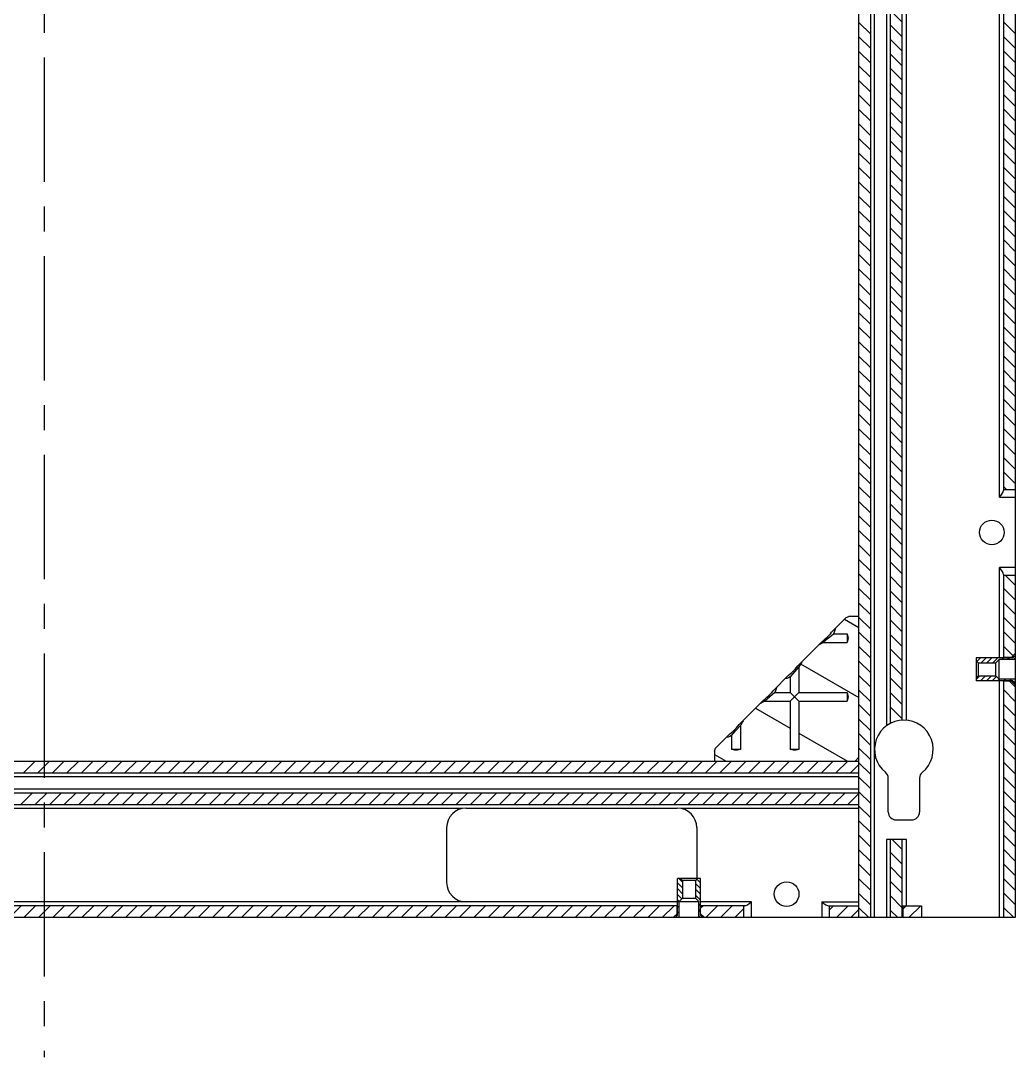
# Model space of a CAD drawing. Header units: millimetres. Extents: x -3132 to 28633, y 682 to 5849.
# Drawn here: x 17857.8 to 18112.3, y 1655.5 to 1920.6 of the extents above; entities that cross this region are included whole.
import ezdxf

# ---------------------------------------------------------------- set-up
doc = ezdxf.new("R2010")
doc.units = ezdxf.units.MM
doc.linetypes.add('CENTER', pattern=[50.8, 31.75, -6.35, 6.35, -6.35])
doc.layers.add('标准', color=3, linetype='Continuous')

msp = doc.modelspace()

# ---------------------------------------------------------------- linework, layer by layer
at = {"color": 7, "linetype": 'Continuous'}
for p, q in [((18072.304, 1691.194), (18072.304, 2688.194)), ((18075.304, 1691.194), (18075.304, 2688.194)), ((18076.304, 1691.194), (18076.304, 2688.194)), ((18112.304, 2688.194), (18112.304, 1691.194)), ((18079.404, 1740.268), (18079.404, 2648.094)), ((18080.404, 1740.879), (18080.404, 2648.094)), ((18083.404, 1741.684), (18083.404, 2648.094)), ((18084.404, 2648.094), (18084.404, 1741.67)), ((18108.304, 1798.694), (18108.304, 2186.744)), ((18109.304, 2186.744), (18109.304, 1800.426)), ((18109.304, 1800.694), (18112.304, 1800.694)), ((18108.304, 1798.694), (18112.304, 1798.694)), ((18108.304, 1757.644), (18108.304, 1780.694)), ((18112.304, 1780.694), (18108.304, 1780.694)), ((18109.304, 1778.962), (18109.304, 1757.644)), ((18112.304, 1778.694), (18109.304, 1778.694)), ((18069.011, 1767.901), (18069.718, 1768.194)), ((18072.304, 1768.194), (18069.718, 1768.194)), ((18069.011, 1767.901), (18065.317, 1764.208)), ((18064.471, 1762.655), (18064.188, 1762.937)), ((18064.471, 1762.654), (18065.758, 1763.768)), ((18065.758, 1763.768), (18069.304, 1763.768)), ((18069.304, 1763.768), (18069.304, 1761.541)), ((18062.917, 1761.808), (18056.69, 1755.581)), ((18064.471, 1762.654), (18063.183, 1761.541)), ((18063.183, 1761.541), (18069.304, 1761.541)), ((18102.304, 1757.644), (18102.304, 1751.744)), ((18111.704, 1757.644), (18102.304, 1757.644)), ((18111.304, 1757.694), (18109.304, 1757.694)), ((18112.304, 1758.694), (18111.304, 1757.694)), ((18111.304, 1757.644), (18111.304, 1757.694)), ((18112.304, 1758.244), (18111.704, 1757.644)), ((18056.957, 1755.315), (18054.73, 1752.74)), ((18056.957, 1755.315), (18056.957, 1748.768)), ((18102.304, 1756.844), (18102.804, 1756.344)), ((18102.804, 1756.344), (18102.804, 1753.044)), ((18102.804, 1756.344), (18107.304, 1756.344)), ((18108.154, 1757.194), (18107.304, 1756.344)), ((18107.304, 1753.044), (18107.304, 1756.344)), ((18108.154, 1752.194), (18108.154, 1757.194)), ((18112.304, 1757.194), (18108.154, 1757.194)), ((18054.29, 1753.18), (18050.318, 1749.208)), ((18054.73, 1752.74), (18054.73, 1748.768)), ((18055.844, 1754.027), (18055.561, 1754.31)), ((18102.304, 1752.544), (18102.804, 1753.044)), ((18102.804, 1753.044), (18107.304, 1753.044)), ((18108.154, 1752.194), (18107.304, 1753.044)), ((18112.304, 1752.194), (18108.154, 1752.194)), ((18111.704, 1751.744), (18102.304, 1751.744)), ((18108.304, 1691.194), (18108.304, 1751.744)), ((18109.304, 1751.744), (18109.304, 1691.194)), ((18111.304, 1751.694), (18109.304, 1751.694)), ((18111.304, 1751.694), (18111.304, 1751.744)), ((18112.304, 1750.694), (18111.304, 1751.694)), ((18112.304, 1751.144), (18111.704, 1751.744)), ((18049.471, 1747.654), (18048.183, 1746.541)), ((18049.471, 1747.654), (18049.188, 1747.937)), ((18050.758, 1748.768), (18049.471, 1747.654)), ((18050.758, 1748.768), (18054.73, 1748.768)), ((18056.957, 1748.768), (18054.73, 1746.541)), ((18054.73, 1748.768), (18056.957, 1746.541)), ((18056.957, 1748.768), (18069.304, 1748.768)), ((18069.304, 1748.768), (18069.304, 1746.541)), ((18047.917, 1746.808), (18041.69, 1740.581)), ((18048.183, 1746.541), (18054.73, 1746.541)), ((18054.73, 1746.541), (18054.73, 1734.194)), ((18056.957, 1746.541), (18056.957, 1734.194)), ((18056.957, 1746.541), (18069.304, 1746.541)), ((18039.73, 1737.74), (18040.844, 1739.027)), ((18040.844, 1739.027), (18040.561, 1739.31)), ((18041.957, 1740.315), (18040.844, 1739.027)), ((18041.957, 1740.315), (18041.957, 1734.194)), ((18039.29, 1738.181), (18035.597, 1734.487)), ((18039.73, 1737.74), (18039.73, 1734.194)), ((18035.304, 1733.78), (18035.597, 1734.487)), ((18035.304, 1733.78), (18035.304, 1731.194)), ((18041.957, 1734.194), (18039.73, 1734.194)), ((18056.957, 1734.194), (18054.73, 1734.194)), ((17655.404, 1731.194), (18072.204, 1731.194)), ((18072.304, 1732.194), (18071.304, 1731.194)), ((18072.204, 1731.194), (18072.204, 1691.194)), ((17655.404, 1728.194), (18072.204, 1728.194)), ((18072.204, 1727.194), (17655.404, 1727.194)), ((18079.804, 1718.194), (18079.804, 1726.829)), ((18087.804, 1726.829), (18087.804, 1718.194)), ((17655.404, 1724.094), (18072.204, 1724.094)), ((17655.404, 1723.094), (18072.204, 1723.094)), ((17655.404, 1720.094), (18072.204, 1720.094)), ((17970.809, 1719.094), (17756.799, 1719.094)), ((17971.804, 1719.194), (18025.804, 1719.194)), ((18072.204, 1719.094), (18026.799, 1719.094)), ((18081.804, 1716.194), (18085.804, 1716.194)), ((17966.804, 1714.194), (17966.804, 1700.194)), ((18030.804, 1714.194), (18030.804, 1701.194)), ((18084.443, 1711.194), (18079.364, 1711.194)), ((18079.404, 1691.194), (18079.404, 1711.194)), ((18080.404, 1691.194), (18080.404, 1711.194)), ((18083.404, 1691.194), (18083.404, 1711.194)), ((18084.404, 1711.194), (18084.404, 1694.194)), ((18025.854, 1691.794), (18025.854, 1701.194)), ((18031.754, 1701.194), (18025.854, 1701.194)), ((18026.654, 1701.194), (18027.154, 1700.694)), ((18027.154, 1700.694), (18027.154, 1696.194)), ((18030.454, 1700.694), (18027.154, 1700.694)), ((18030.954, 1701.194), (18030.454, 1700.694)), ((18030.454, 1700.694), (18030.454, 1696.194)), ((18031.754, 1691.794), (18031.754, 1701.194)), ((18025.854, 1694.194), (17701.754, 1694.194)), ((18025.804, 1695.194), (17701.804, 1695.194)), ((18025.804, 1692.194), (18025.804, 1694.194)), ((18026.304, 1695.344), (18027.154, 1696.194)), ((18026.304, 1691.194), (18026.304, 1695.344)), ((18026.304, 1695.344), (18031.304, 1695.344)), ((18027.154, 1696.194), (18030.454, 1696.194)), ((18031.304, 1695.344), (18030.454, 1696.194)), ((18031.304, 1691.194), (18031.304, 1695.344)), ((18044.804, 1695.194), (18031.754, 1695.194)), ((18043.072, 1694.194), (18031.754, 1694.194)), ((18031.804, 1692.194), (18031.804, 1694.194)), ((18042.804, 1694.194), (18042.804, 1691.194)), ((18044.804, 1691.194), (18044.804, 1695.194)), ((18062.804, 1695.194), (18062.804, 1691.194)), ((18062.804, 1695.194), (18072.204, 1695.194)), ((18064.536, 1694.194), (18072.204, 1694.194)), ((18064.804, 1691.194), (18064.804, 1694.194)), ((18083.504, 1694.194), (18083.504, 1691.194)), ((18083.504, 1694.194), (18088.304, 1694.194)), ((18088.304, 1694.194), (18088.304, 1691.194)), ((18024.804, 1691.194), (18025.804, 1692.194)), ((18025.254, 1691.194), (18025.854, 1691.794)), ((18025.804, 1692.194), (18025.854, 1692.194)), ((18031.754, 1692.194), (18031.804, 1692.194)), ((18032.354, 1691.194), (18031.754, 1691.794)), ((18032.804, 1691.194), (18031.804, 1692.194)), ((18072.204, 1691.194), (17655.404, 1691.194)), ((18112.304, 1691.194), (18072.304, 1691.194))]:
    msp.add_line(p, q, dxfattribs=at)
at = {"color": 2, "linetype": 'Continuous'}
for p, q in [((18080.404, 1923.171), (18083.404, 1920.171)), ((18072.304, 1920.134), (18075.304, 1917.134)), ((18080.404, 1919.459), (18083.404, 1916.459)), ((18109.304, 1920.257), (18112.304, 1917.257)), ((18109.304, 1916.545), (18112.304, 1913.545)), ((18072.304, 1916.422), (18075.304, 1913.422)), ((18080.404, 1915.746), (18083.404, 1912.746)), ((18072.304, 1912.709), (18075.304, 1909.709)), ((18080.404, 1912.034), (18083.404, 1909.034)), ((18109.304, 1912.833), (18112.304, 1909.833)), ((18072.304, 1908.997), (18075.304, 1905.997)), ((18109.304, 1909.12), (18112.304, 1906.12)), ((18080.404, 1908.322), (18083.404, 1905.322)), ((18072.304, 1905.285), (18075.304, 1902.285)), ((18080.404, 1904.609), (18083.404, 1901.609)), ((18109.304, 1905.408), (18112.304, 1902.408)), ((18072.304, 1901.573), (18075.304, 1898.573)), ((18080.404, 1900.897), (18083.404, 1897.897)), ((18109.304, 1901.696), (18112.304, 1898.696)), ((18109.304, 1897.983), (18112.304, 1894.983)), ((18072.304, 1897.86), (18075.304, 1894.86)), ((18080.404, 1897.185), (18083.404, 1894.185)), ((18072.304, 1894.148), (18075.304, 1891.148)), ((18080.404, 1893.473), (18083.404, 1890.473)), ((18109.304, 1894.271), (18112.304, 1891.271)), ((18072.304, 1890.436), (18075.304, 1887.436)), ((18109.304, 1890.559), (18112.304, 1887.559)), ((18080.404, 1889.76), (18083.404, 1886.76)), ((18072.304, 1886.723), (18075.304, 1883.723)), ((18080.404, 1886.048), (18083.404, 1883.048)), ((18109.304, 1886.846), (18112.304, 1883.846)), ((18072.304, 1883.011), (18075.304, 1880.011)), ((18080.404, 1882.336), (18083.404, 1879.336)), ((18109.304, 1883.134), (18112.304, 1880.134)), ((18109.304, 1879.422), (18112.304, 1876.422)), ((18072.304, 1879.299), (18075.304, 1876.299)), ((18080.404, 1878.623), (18083.404, 1875.623)), ((18072.304, 1875.586), (18075.304, 1872.586)), ((18080.404, 1874.911), (18083.404, 1871.911)), ((18109.304, 1875.709), (18112.304, 1872.709)), ((18072.304, 1871.874), (18075.304, 1868.874)), ((18109.304, 1871.997), (18112.304, 1868.997)), ((18080.404, 1871.199), (18083.404, 1868.199)), ((18072.304, 1868.162), (18075.304, 1865.162)), ((18080.404, 1867.486), (18083.404, 1864.486)), ((18109.304, 1868.285), (18112.304, 1865.285)), ((18072.304, 1864.449), (18075.304, 1861.449)), ((18080.404, 1863.774), (18083.404, 1860.774)), ((18109.304, 1864.573), (18112.304, 1861.573)), ((18109.304, 1860.86), (18112.304, 1857.86)), ((18072.304, 1860.737), (18075.304, 1857.737)), ((18080.404, 1860.062), (18083.404, 1857.062)), ((18072.304, 1857.025), (18075.304, 1854.025)), ((18080.404, 1856.349), (18083.404, 1853.349)), ((18109.304, 1857.148), (18112.304, 1854.148)), ((18072.304, 1853.312), (18075.304, 1850.312)), ((18109.304, 1853.436), (18112.304, 1850.436)), ((18080.404, 1852.637), (18083.404, 1849.637)), ((18072.304, 1849.6), (18075.304, 1846.6)), ((18080.404, 1848.925), (18083.404, 1845.925)), ((18109.304, 1849.723), (18112.304, 1846.723)), ((18072.304, 1845.888), (18075.304, 1842.888)), ((18080.404, 1845.212), (18083.404, 1842.212)), ((18109.304, 1846.011), (18112.304, 1843.011)), ((18072.304, 1842.176), (18075.304, 1839.176)), ((18080.404, 1841.5), (18083.404, 1838.5)), ((18109.304, 1842.299), (18112.304, 1839.299)), ((18072.304, 1838.463), (18075.304, 1835.463)), ((18080.404, 1837.788), (18083.404, 1834.788)), ((18109.304, 1838.586), (18112.304, 1835.586)), ((18072.304, 1834.751), (18075.304, 1831.751)), ((18109.304, 1834.874), (18112.304, 1831.874)), ((18080.404, 1834.076), (18083.404, 1831.076)), ((18072.304, 1831.039), (18075.304, 1828.039)), ((18080.404, 1830.363), (18083.404, 1827.363)), ((18109.304, 1831.162), (18112.304, 1828.162)), ((18072.304, 1827.326), (18075.304, 1824.326)), ((18080.404, 1826.651), (18083.404, 1823.651)), ((18109.304, 1827.449), (18112.304, 1824.449)), ((18072.304, 1823.614), (18075.304, 1820.614)), ((18080.404, 1822.939), (18083.404, 1819.939)), ((18109.304, 1823.737), (18112.304, 1820.737)), ((18072.304, 1819.902), (18075.304, 1816.902)), ((18080.404, 1819.226), (18083.404, 1816.226)), ((18109.304, 1820.025), (18112.304, 1817.025)), ((18072.304, 1816.189), (18075.304, 1813.189)), ((18109.304, 1816.312), (18112.304, 1813.312)), ((18080.404, 1815.514), (18083.404, 1812.514)), ((18072.304, 1812.477), (18075.304, 1809.477)), ((18080.404, 1811.802), (18083.404, 1808.802)), ((18109.304, 1812.6), (18112.304, 1809.6)), ((18072.304, 1808.765), (18075.304, 1805.765)), ((18080.404, 1808.089), (18083.404, 1805.089)), ((18109.304, 1808.888), (18112.304, 1805.888)), ((18072.304, 1805.052), (18075.304, 1802.052)), ((18080.404, 1804.377), (18083.404, 1801.377)), ((18109.304, 1805.176), (18112.304, 1802.176)), ((18072.304, 1801.34), (18075.304, 1798.34)), ((18080.404, 1800.665), (18083.404, 1797.665)), ((18109.304, 1801.463), (18110.073, 1800.694)), ((18072.304, 1797.628), (18075.304, 1794.628)), ((18080.404, 1796.952), (18083.404, 1793.952)), ((18072.304, 1793.916), (18075.304, 1790.916)), ((18080.404, 1793.24), (18083.404, 1790.24)), ((18072.304, 1790.203), (18075.304, 1787.203)), ((18080.404, 1789.528), (18083.404, 1786.528)), ((18072.304, 1786.491), (18075.304, 1783.491)), ((18080.404, 1785.816), (18083.404, 1782.816)), ((18072.304, 1782.779), (18075.304, 1779.779)), ((18080.404, 1782.103), (18083.404, 1779.103)), ((18072.304, 1779.066), (18075.304, 1776.066)), ((18109.799, 1778.694), (18112.304, 1776.189)), ((18080.404, 1778.391), (18083.404, 1775.391)), ((18072.304, 1775.354), (18075.304, 1772.354)), ((18080.404, 1774.679), (18083.404, 1771.679)), ((18109.304, 1775.477), (18112.304, 1772.477)), ((18072.304, 1771.642), (18075.304, 1768.642)), ((18080.404, 1770.966), (18083.404, 1767.966)), ((18109.304, 1771.765), (18112.304, 1768.765)), ((18068.629, 1767.519), (18072.304, 1765.397)), ((18072.304, 1767.929), (18075.304, 1764.929)), ((18080.404, 1767.254), (18083.404, 1764.254)), ((18109.304, 1768.052), (18112.304, 1765.052)), ((18072.304, 1764.217), (18075.304, 1761.217)), ((18080.404, 1763.542), (18083.404, 1760.542)), ((18109.304, 1764.34), (18112.304, 1761.34)), ((18072.304, 1760.505), (18075.304, 1757.505)), ((18109.304, 1760.628), (18111.77, 1758.161)), ((18080.404, 1759.829), (18083.404, 1756.829)), ((18103.374, 1757.644), (18102.439, 1756.709)), ((18104.859, 1757.644), (18103.559, 1756.344)), ((18106.344, 1757.644), (18105.044, 1756.344)), ((18107.829, 1757.644), (18106.529, 1756.344)), ((18109.314, 1757.644), (18108.864, 1757.194)), ((18110.799, 1757.644), (18110.349, 1757.194)), ((18112.304, 1757.664), (18111.834, 1757.194)), ((18057.388, 1756.062), (18072.304, 1747.45)), ((18072.304, 1756.792), (18075.304, 1753.792)), ((18080.404, 1756.117), (18083.404, 1753.117)), ((18072.304, 1753.08), (18075.304, 1750.08)), ((18080.404, 1752.405), (18083.404, 1749.405)), ((18103.229, 1753.044), (18102.304, 1752.119)), ((18104.714, 1753.044), (18103.414, 1751.744)), ((18106.199, 1753.044), (18104.899, 1751.744)), ((18107.494, 1752.854), (18106.384, 1751.744)), ((18108.319, 1752.194), (18107.869, 1751.744)), ((18109.804, 1752.194), (18109.354, 1751.744)), ((18111.289, 1752.194), (18110.839, 1751.744)), ((18110.813, 1751.694), (18112.304, 1750.203)), ((18112.304, 1751.724), (18112.014, 1751.434)), ((18072.304, 1749.368), (18075.304, 1746.368)), ((18080.404, 1748.692), (18083.404, 1745.692)), ((18109.304, 1749.491), (18112.304, 1746.491)), ((18045.873, 1744.764), (18054.73, 1739.65)), ((18072.304, 1745.655), (18075.304, 1742.655)), ((18080.404, 1744.98), (18083.404, 1741.98)), ((18109.304, 1745.779), (18112.304, 1742.779)), ((18072.304, 1741.943), (18075.304, 1738.943)), ((18109.304, 1742.066), (18112.304, 1739.066)), ((18080.404, 1741.268), (18080.667, 1741.005)), ((18056.957, 1738.364), (18069.376, 1731.194)), ((18072.304, 1738.231), (18075.304, 1735.231)), ((18109.304, 1738.354), (18112.304, 1735.354)), ((18072.304, 1734.519), (18075.304, 1731.519)), ((18109.304, 1734.642), (18112.304, 1731.642)), ((17861.53, 1731.194), (17858.53, 1728.194)), ((17865.242, 1731.194), (17862.242, 1728.194)), ((17868.954, 1731.194), (17865.954, 1728.194)), ((17872.667, 1731.194), (17869.667, 1728.194)), ((17876.379, 1731.194), (17873.379, 1728.194)), ((17880.091, 1731.194), (17877.091, 1728.194)), ((17883.804, 1731.194), (17880.804, 1728.194)), ((17887.516, 1731.194), (17884.516, 1728.194)), ((17891.228, 1731.194), (17888.228, 1728.194)), ((17894.941, 1731.194), (17891.941, 1728.194)), ((17898.653, 1731.194), (17895.653, 1728.194)), ((17902.365, 1731.194), (17899.365, 1728.194)), ((17906.078, 1731.194), (17903.078, 1728.194)), ((17909.79, 1731.194), (17906.79, 1728.194)), ((17913.502, 1731.194), (17910.502, 1728.194)), ((17917.215, 1731.194), (17914.215, 1728.194)), ((17920.927, 1731.194), (17917.927, 1728.194)), ((17924.639, 1731.194), (17921.639, 1728.194)), ((17928.351, 1731.194), (17925.351, 1728.194)), ((17932.064, 1731.194), (17929.064, 1728.194)), ((17935.776, 1731.194), (17932.776, 1728.194)), ((17939.488, 1731.194), (17936.488, 1728.194)), ((17943.201, 1731.194), (17940.201, 1728.194)), ((17946.913, 1731.194), (17943.913, 1728.194)), ((17950.625, 1731.194), (17947.625, 1728.194)), ((17954.338, 1731.194), (17951.338, 1728.194)), ((17958.05, 1731.194), (17955.05, 1728.194)), ((17961.762, 1731.194), (17958.762, 1728.194)), ((17965.475, 1731.194), (17962.475, 1728.194)), ((17969.187, 1731.194), (17966.187, 1728.194)), ((17972.899, 1731.194), (17969.899, 1728.194)), ((17976.611, 1731.194), (17973.611, 1728.194)), ((17980.324, 1731.194), (17977.324, 1728.194)), ((17984.036, 1731.194), (17981.036, 1728.194)), ((17987.748, 1731.194), (17984.748, 1728.194)), ((17991.461, 1731.194), (17988.461, 1728.194)), ((17995.173, 1731.194), (17992.173, 1728.194)), ((17998.885, 1731.194), (17995.885, 1728.194)), ((18002.598, 1731.194), (17999.598, 1728.194)), ((18006.31, 1731.194), (18003.31, 1728.194)), ((18010.022, 1731.194), (18007.022, 1728.194)), ((18013.735, 1731.194), (18010.735, 1728.194)), ((18017.447, 1731.194), (18014.447, 1728.194)), ((18021.159, 1731.194), (18018.159, 1728.194)), ((18024.872, 1731.194), (18021.872, 1728.194)), ((18028.584, 1731.194), (18025.584, 1728.194)), ((18032.296, 1731.194), (18029.296, 1728.194)), ((18036.008, 1731.194), (18033.008, 1728.194)), ((18035.304, 1732.919), (18038.291, 1731.194)), ((18039.721, 1731.194), (18036.721, 1728.194)), ((18043.433, 1731.194), (18040.433, 1728.194)), ((18047.145, 1731.194), (18044.145, 1728.194)), ((18050.858, 1731.194), (18047.858, 1728.194)), ((18054.57, 1731.194), (18051.57, 1728.194)), ((18058.282, 1731.194), (18055.282, 1728.194)), ((18061.995, 1731.194), (18058.995, 1728.194)), ((18065.707, 1731.194), (18062.707, 1728.194)), ((18069.419, 1731.194), (18066.419, 1728.194)), ((18072.204, 1730.266), (18070.132, 1728.194)), ((18072.304, 1730.806), (18075.304, 1727.806)), ((18109.304, 1730.929), (18112.304, 1727.929)), ((18072.304, 1727.094), (18075.304, 1724.094)), ((18109.304, 1727.217), (18112.304, 1724.217)), ((17860.854, 1723.094), (17857.854, 1720.094)), ((17864.567, 1723.094), (17861.567, 1720.094)), ((17868.279, 1723.094), (17865.279, 1720.094)), ((17871.991, 1723.094), (17868.991, 1720.094)), ((17875.704, 1723.094), (17872.704, 1720.094)), ((17879.416, 1723.094), (17876.416, 1720.094)), ((17883.128, 1723.094), (17880.128, 1720.094)), ((17886.841, 1723.094), (17883.841, 1720.094)), ((17890.553, 1723.094), (17887.553, 1720.094)), ((17894.265, 1723.094), (17891.265, 1720.094)), ((17897.978, 1723.094), (17894.978, 1720.094)), ((17901.69, 1723.094), (17898.69, 1720.094)), ((17905.402, 1723.094), (17902.402, 1720.094)), ((17909.115, 1723.094), (17906.115, 1720.094)), ((17912.827, 1723.094), (17909.827, 1720.094)), ((17916.539, 1723.094), (17913.539, 1720.094)), ((17920.251, 1723.094), (17917.251, 1720.094)), ((17923.964, 1723.094), (17920.964, 1720.094)), ((17927.676, 1723.094), (17924.676, 1720.094)), ((17931.388, 1723.094), (17928.388, 1720.094)), ((17935.101, 1723.094), (17932.101, 1720.094)), ((17938.813, 1723.094), (17935.813, 1720.094)), ((17942.525, 1723.094), (17939.525, 1720.094)), ((17946.238, 1723.094), (17943.238, 1720.094)), ((17949.95, 1723.094), (17946.95, 1720.094)), ((17953.662, 1723.094), (17950.662, 1720.094)), ((17957.375, 1723.094), (17954.375, 1720.094)), ((17961.087, 1723.094), (17958.087, 1720.094)), ((17964.799, 1723.094), (17961.799, 1720.094)), ((17968.511, 1723.094), (17965.511, 1720.094)), ((17972.224, 1723.094), (17969.224, 1720.094)), ((17975.936, 1723.094), (17972.936, 1720.094)), ((17979.648, 1723.094), (17976.648, 1720.094)), ((17983.361, 1723.094), (17980.361, 1720.094)), ((17987.073, 1723.094), (17984.073, 1720.094)), ((17990.785, 1723.094), (17987.785, 1720.094)), ((17994.498, 1723.094), (17991.498, 1720.094)), ((17998.21, 1723.094), (17995.21, 1720.094)), ((18001.922, 1723.094), (17998.922, 1720.094)), ((18005.635, 1723.094), (18002.635, 1720.094)), ((18009.347, 1723.094), (18006.347, 1720.094)), ((18013.059, 1723.094), (18010.059, 1720.094)), ((18016.772, 1723.094), (18013.772, 1720.094)), ((18020.484, 1723.094), (18017.484, 1720.094)), ((18024.196, 1723.094), (18021.196, 1720.094)), ((18027.908, 1723.094), (18024.908, 1720.094)), ((18031.621, 1723.094), (18028.621, 1720.094)), ((18035.333, 1723.094), (18032.333, 1720.094)), ((18039.045, 1723.094), (18036.045, 1720.094)), ((18042.758, 1723.094), (18039.758, 1720.094)), ((18046.47, 1723.094), (18043.47, 1720.094)), ((18050.182, 1723.094), (18047.182, 1720.094)), ((18053.895, 1723.094), (18050.895, 1720.094)), ((18057.607, 1723.094), (18054.607, 1720.094)), ((18061.319, 1723.094), (18058.319, 1720.094)), ((18065.032, 1723.094), (18062.032, 1720.094)), ((18068.744, 1723.094), (18065.744, 1720.094)), ((18072.304, 1723.382), (18075.304, 1720.382)), ((18109.304, 1723.505), (18112.304, 1720.505)), ((18072.204, 1722.842), (18069.456, 1720.094)), ((18072.304, 1719.669), (18075.304, 1716.669)), ((18109.304, 1719.792), (18112.304, 1716.792)), ((18072.304, 1715.957), (18075.304, 1712.957)), ((18109.304, 1716.08), (18112.304, 1713.08)), ((18072.304, 1712.245), (18075.304, 1709.245)), ((18080.779, 1711.194), (18083.404, 1708.569)), ((18109.304, 1712.368), (18112.304, 1709.368)), ((18072.304, 1708.532), (18075.304, 1705.532)), ((18080.404, 1707.857), (18083.404, 1704.857)), ((18109.304, 1708.655), (18112.304, 1705.655)), ((18072.304, 1704.82), (18075.304, 1701.82)), ((18109.304, 1704.943), (18112.304, 1701.943)), ((18080.404, 1704.145), (18083.404, 1701.145)), ((18025.854, 1700.084), (18027.154, 1698.784)), ((18026.228, 1701.194), (18027.154, 1700.269)), ((18030.454, 1699.939), (18031.754, 1698.639)), ((18030.818, 1701.059), (18031.754, 1700.124)), ((18072.304, 1701.108), (18075.304, 1698.108)), ((18080.404, 1700.432), (18083.404, 1697.432)), ((18109.304, 1701.231), (18112.304, 1698.231)), ((18025.854, 1698.599), (18027.154, 1697.299)), ((18025.854, 1697.114), (18026.964, 1696.004)), ((18030.454, 1698.454), (18031.754, 1697.154)), ((18030.454, 1696.969), (18031.754, 1695.669)), ((18072.304, 1697.395), (18075.304, 1694.395)), ((18080.404, 1696.72), (18083.404, 1693.72)), ((18109.304, 1697.519), (18112.304, 1694.519)), ((17857.941, 1694.194), (17854.941, 1691.194)), ((17861.653, 1694.194), (17858.653, 1691.194)), ((17865.365, 1694.194), (17862.365, 1691.194)), ((17869.078, 1694.194), (17866.078, 1691.194)), ((17872.79, 1694.194), (17869.79, 1691.194)), ((17876.502, 1694.194), (17873.502, 1691.194)), ((17880.215, 1694.194), (17877.215, 1691.194)), ((17883.927, 1694.194), (17880.927, 1691.194)), ((17887.639, 1694.194), (17884.639, 1691.194)), ((17891.351, 1694.194), (17888.351, 1691.194)), ((17895.064, 1694.194), (17892.064, 1691.194)), ((17898.776, 1694.194), (17895.776, 1691.194)), ((17902.488, 1694.194), (17899.488, 1691.194)), ((17906.201, 1694.194), (17903.201, 1691.194)), ((17909.913, 1694.194), (17906.913, 1691.194)), ((17913.625, 1694.194), (17910.625, 1691.194)), ((17917.338, 1694.194), (17914.338, 1691.194)), ((17921.05, 1694.194), (17918.05, 1691.194)), ((17924.762, 1694.194), (17921.762, 1691.194)), ((17928.475, 1694.194), (17925.475, 1691.194)), ((17932.187, 1694.194), (17929.187, 1691.194)), ((17935.899, 1694.194), (17932.899, 1691.194)), ((17939.611, 1694.194), (17936.611, 1691.194)), ((17943.324, 1694.194), (17940.324, 1691.194)), ((17947.036, 1694.194), (17944.036, 1691.194)), ((17950.748, 1694.194), (17947.748, 1691.194)), ((17954.461, 1694.194), (17951.461, 1691.194)), ((17958.173, 1694.194), (17955.173, 1691.194)), ((17961.885, 1694.194), (17958.885, 1691.194)), ((17965.598, 1694.194), (17962.598, 1691.194)), ((17969.31, 1694.194), (17966.31, 1691.194)), ((17973.022, 1694.194), (17970.022, 1691.194)), ((17976.735, 1694.194), (17973.735, 1691.194)), ((17980.447, 1694.194), (17977.447, 1691.194)), ((17984.159, 1694.194), (17981.159, 1691.194)), ((17987.872, 1694.194), (17984.872, 1691.194)), ((17991.584, 1694.194), (17988.584, 1691.194)), ((17995.296, 1694.194), (17992.296, 1691.194)), ((17999.008, 1694.194), (17996.008, 1691.194)), ((18002.721, 1694.194), (17999.721, 1691.194)), ((18006.433, 1694.194), (18003.433, 1691.194)), ((18010.145, 1694.194), (18007.145, 1691.194)), ((18013.858, 1694.194), (18010.858, 1691.194)), ((18017.57, 1694.194), (18014.57, 1691.194)), ((18021.282, 1694.194), (18018.282, 1691.194)), ((18024.995, 1694.194), (18021.995, 1691.194)), ((18025.854, 1695.629), (18026.304, 1695.179)), ((18025.854, 1694.144), (18026.304, 1693.694)), ((18031.304, 1694.634), (18031.754, 1694.184)), ((18032.419, 1694.194), (18031.804, 1693.579)), ((18036.132, 1694.194), (18033.132, 1691.194)), ((18039.844, 1694.194), (18036.844, 1691.194)), ((18065.83, 1694.194), (18064.804, 1693.168)), ((18069.542, 1694.194), (18066.542, 1691.194)), ((18084.392, 1694.194), (18083.504, 1693.306)), ((18088.104, 1694.194), (18085.104, 1691.194)), ((18025.544, 1691.484), (18025.834, 1691.194)), ((18025.854, 1692.659), (18026.304, 1692.209)), ((18031.304, 1693.149), (18031.754, 1692.699)), ((18031.304, 1691.664), (18031.774, 1691.194)), ((18042.804, 1693.442), (18040.556, 1691.194)), ((18072.204, 1693.143), (18070.255, 1691.194)), ((18072.304, 1693.683), (18074.793, 1691.194)), ((18080.404, 1693.008), (18082.217, 1691.194)), ((18109.304, 1693.806), (18111.916, 1691.194))]:
    msp.add_line(p, q, dxfattribs=at)
at = {"color": 7, "linetype": 'Continuous'}
for points in [[(18108.304, 1798.694), (18108.686, 1799.24), (18109.002, 1799.723), (18109.221, 1800.124), (18109.304, 1800.426)], [(18109.002, 1779.666), (18108.686, 1780.148), (18108.304, 1780.694)], [(18109.304, 1778.962), (18109.221, 1779.264), (18109.002, 1779.666)], [(18062.917, 1761.808), (18063.337, 1762.157), (18063.761, 1762.532), (18064.188, 1762.937)], [(18064.188, 1762.937), (18064.61, 1763.372), (18064.986, 1763.796), (18065.317, 1764.208)], [(18066.283, 1765.173), (18066.167, 1764.676), (18065.991, 1764.204), (18065.758, 1763.768)], [(18069.304, 1763.768), (18069.415, 1763.388), (18069.482, 1763.019), (18069.504, 1762.654)], [(18063.183, 1761.541), (18062.88, 1761.362), (18062.573, 1761.187), (18062.264, 1761.014), (18061.952, 1760.842)], [(18069.504, 1762.654), (18069.482, 1762.289), (18069.415, 1761.92), (18069.304, 1761.541)], [(18055.561, 1754.31), (18055.97, 1754.741), (18056.345, 1755.165), (18056.69, 1755.581)], [(18057.656, 1756.546), (18057.484, 1756.234), (18057.311, 1755.925), (18057.136, 1755.618), (18056.957, 1755.315)], [(18054.73, 1752.74), (18054.289, 1752.505), (18053.829, 1752.334), (18053.324, 1752.215)], [(18054.29, 1753.18), (18054.706, 1753.516), (18055.13, 1753.892), (18055.561, 1754.31)], [(18051.283, 1750.174), (18051.164, 1749.669), (18050.993, 1749.209), (18050.758, 1748.768)], [(18047.917, 1746.808), (18048.337, 1747.157), (18048.761, 1747.532), (18049.188, 1747.937)], [(18049.188, 1747.937), (18049.611, 1748.372), (18049.987, 1748.797), (18050.318, 1749.208)], [(18069.304, 1748.768), (18069.415, 1748.388), (18069.482, 1748.019), (18069.504, 1747.654)], [(18069.504, 1747.654), (18069.482, 1747.289), (18069.415, 1746.92), (18069.304, 1746.541)], [(18048.183, 1746.541), (18047.88, 1746.362), (18047.573, 1746.187), (18047.264, 1746.014), (18046.952, 1745.842)], [(18039.29, 1738.181), (18039.71, 1738.519), (18040.136, 1738.897), (18040.561, 1739.31)], [(18040.561, 1739.31), (18040.97, 1739.741), (18041.345, 1740.165), (18041.69, 1740.581)], [(18042.656, 1741.546), (18042.484, 1741.234), (18042.311, 1740.925), (18042.136, 1740.618), (18041.957, 1740.315)], [(18039.73, 1737.74), (18039.294, 1737.507), (18038.822, 1737.331), (18038.325, 1737.215)], [(18040.844, 1733.994), (18040.478, 1734.016), (18040.109, 1734.083), (18039.73, 1734.194)], [(18041.957, 1734.194), (18041.577, 1734.083), (18041.208, 1734.016), (18040.844, 1733.994)], [(18055.844, 1733.994), (18055.478, 1734.016), (18055.109, 1734.083), (18054.73, 1734.194)], [(18056.957, 1734.194), (18056.577, 1734.083), (18056.208, 1734.016), (18055.844, 1733.994)], [(18043.072, 1694.194), (18043.365, 1694.273), (18043.762, 1694.487), (18044.247, 1694.804), (18044.804, 1695.194)], [(18062.804, 1695.194), (18063.361, 1694.804), (18063.846, 1694.487), (18064.243, 1694.273), (18064.536, 1694.194)]]:
    msp.add_lwpolyline(points, dxfattribs=at)
for centre in [(18106.304, 1789.694), (18053.804, 1697.194)]:
    msp.add_circle(centre, 3.15, dxfattribs=at)
for centre, radius, start, end in [((18083.804, 1734.194), 7.5, 309.16671, 230.83329), ((18077.804, 1726.829), 2, 0, 50.83329), ((18089.804, 1726.829), 2, 129.16671, 180), ((17971.804, 1714.194), 5, 90, 180), ((18025.804, 1714.194), 5, 0, 90), ((18081.804, 1718.194), 2, 180, 270), ((18085.804, 1718.194), 2, 270, 0), ((17971.804, 1700.194), 5, 180, 270)]:
    msp.add_arc(centre, radius, start, end, dxfattribs=at)
at = {"layer": '标准', "color": 1, "linetype": 'CENTER'}
msp.add_line((17863.804, 2723.917), (17863.804, 1655.472), dxfattribs=at)

doc.saveas('drawing.dxf')
